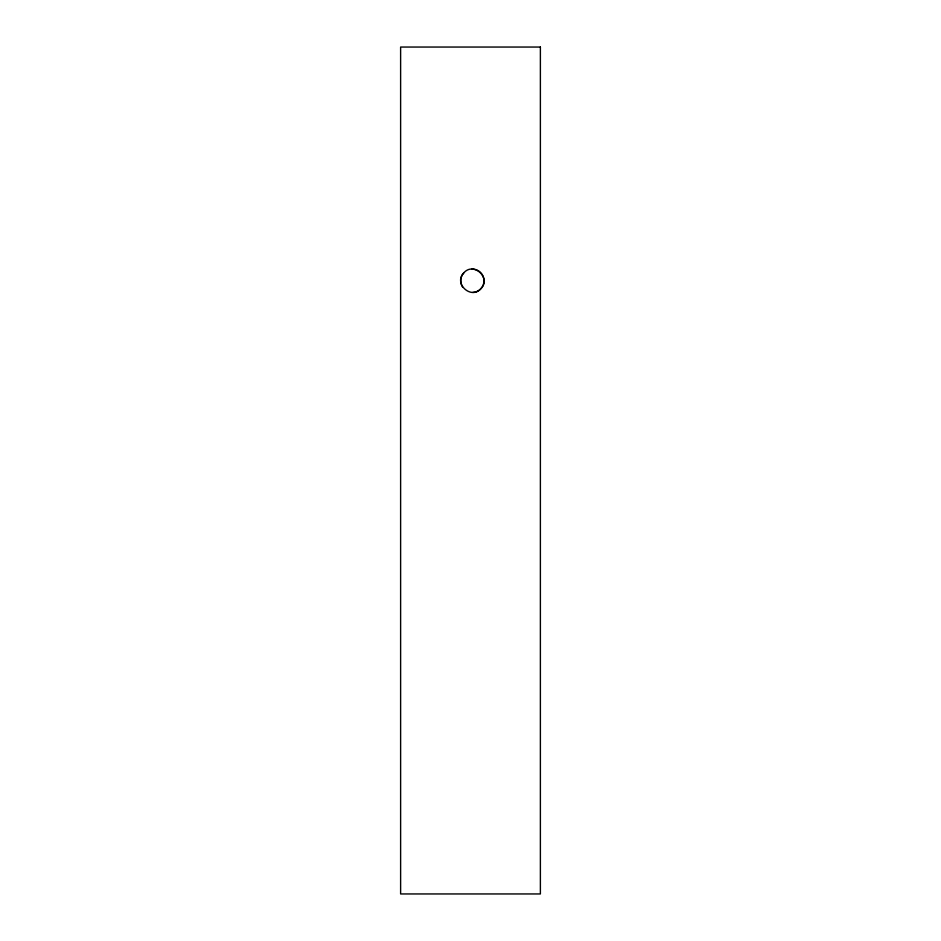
<?xml version="1.0" encoding="UTF-8"?>
<svg xmlns="http://www.w3.org/2000/svg" width="941" height="941" viewBox="0 0 941 941"><rect width="100%" height="100%" fill="white"/><g stroke="black" fill="none" stroke-linecap="round" stroke-linejoin="round"><path stroke-width="1.41" d="M463.819 272.855C453.256 283.464 471.206 300.026 480.933 288.652C491.496 278.042 473.546 261.48 463.819 272.855A11.574 11.468 -90 0 0 462.525 286.981M472.841 292.392A11.786 11.692 -90 0 0 480.933 288.652A11.586 11.492 -90 0 0 480.275 272.196A11.798 11.704 -90 0 0 471.911 269.114M540.381 47.05L400.619 47.05L400.619 893.95L540.381 893.95L540.381 47.05"/></g></svg>
